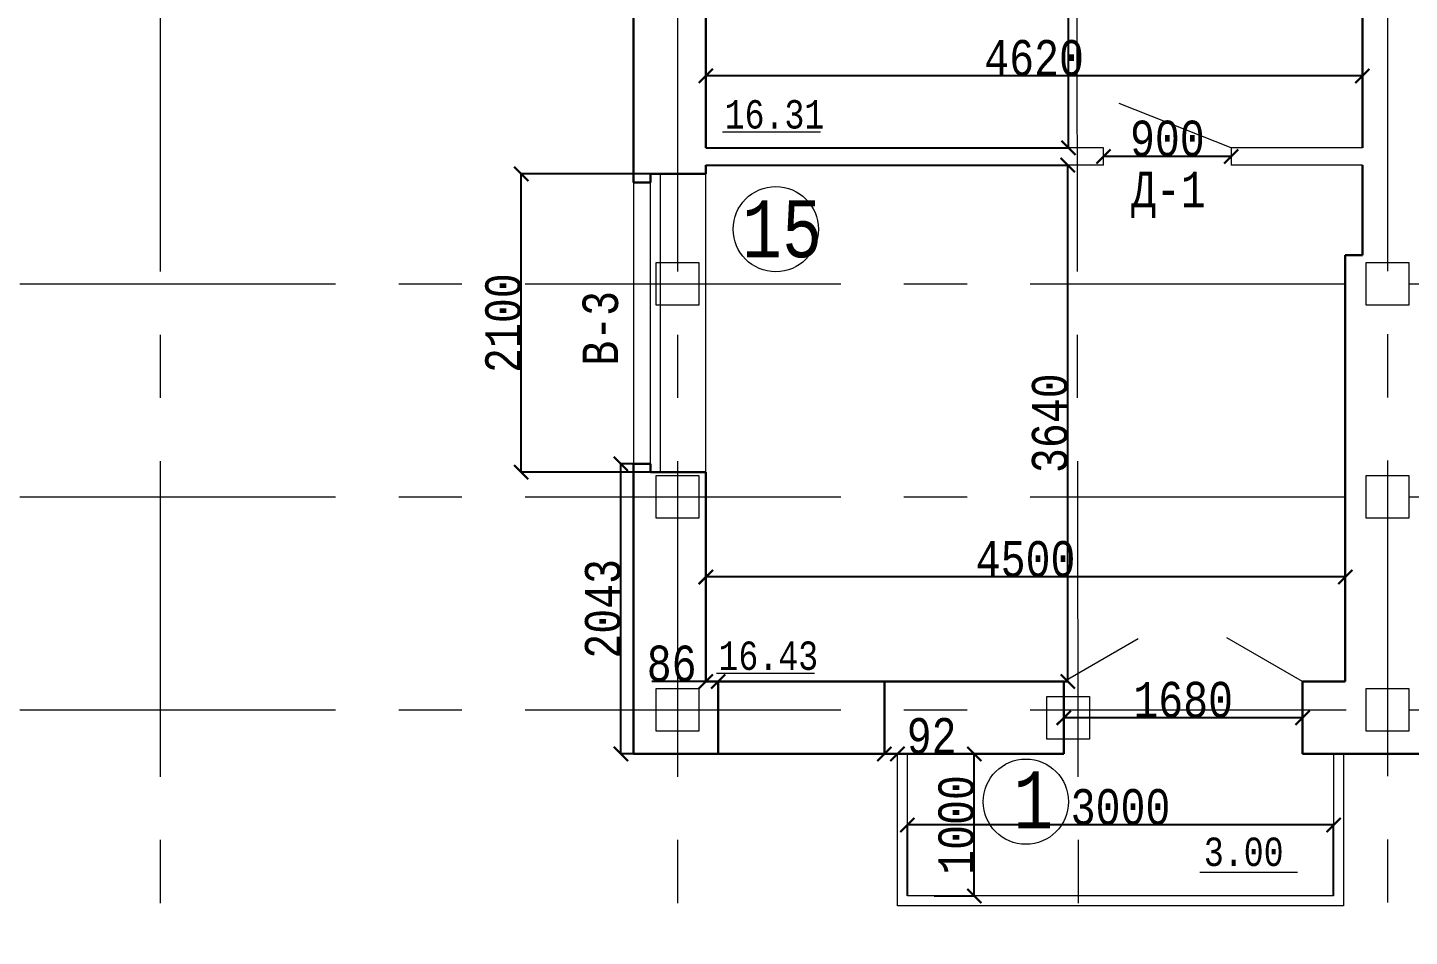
# Model space of a CAD drawing. Header units: millimetres. Extents: x -689206 to 4969298, y -1019800 to 703299.
# Drawn here: x 128656 to 138380, y -742925 to -736528 of the extents above; entities that cross this region are included whole.
import ezdxf

# ---------------------------------------------------------------- set-up
doc = ezdxf.new("R2010")
doc.units = ezdxf.units.MM
doc.linetypes.add('осеваяX2', pattern=[101.6, 63.5, -12.7, 12.7, -12.7])
for name, color, linetype, lineweight in [('б', 231, 'Continuous', 30), ('БАЛКОН', 7, 'Continuous', 20), ('несущие', 7, 'Continuous', 30), ('ОКНА', 250, 'Continuous', 20), ('ПЕРЕГОРОДКИ', 252, 'Continuous', 9), ('РАЗМЕРЫ', 7, 'Continuous', 9), ('стены', 7, 'Continuous', 20)]:
    doc.layers.add(name, color=color, linetype=linetype, lineweight=lineweight)
doc.layers.add('четотам', color=7, linetype='Continuous')
doc.styles.add('Аннотативный', font='isocteur.ttf', dxfattribs={"width": 0.7, "height": 250})
doc.dimstyles.new('Аннотативный', dxfattribs={"dimscale": 0, "dimtxt": 250, "dimasz": 100, "dimexe": 1.25, "dimexo": 0.625, "dimtad": 1, "dimdec": 0, "dimtxsty": 'Аннотативный', "dimblk": 'ARCHTICK', "dimcen": 2.5, "dimadec": 0, "dimazin": 0, "dimtfac": 1, "dimtdec": 0, "dimtmove": 0, "dimatfit": 3, "dimfxl": 1, "dimarcsym": 0})

# ---------------------------------------------------------------- blocks, each defined once
blk = doc.blocks.new('_ArchTick')
at = {"color": 0, "linetype": 'ByBlock', "const_width": 0.15}
blk.add_lwpolyline([(-0.5, -0.5), (0.5, 0.5)], dxfattribs=at)
blk = doc.blocks.new('*D2541')
at = {"layer": 'Defpoints', "color": 0, "lineweight": 5, "transparency": 16777216}
for p in [(133429.1, -733814.9), (135981.1, -733814.9), (133429.1, -737375.4)]:
    blk.add_point(p, dxfattribs=at)
at = {"layer": 'стены', "color": 0, "lineweight": -2, "transparency": 16777216}
for p, q in [((133429.7, -733814.9), (135982.3, -733814.9)), ((135981.1, -737375.4), (135981.1, -733814.9)), ((133429.7, -737375.4), (135982.3, -737375.4))]:
    blk.add_line(p, q, dxfattribs=at)
at = {"layer": 'стены', "color": 0, "lineweight": -2, "transparency": 16777216, "xscale": 100, "yscale": 100, "zscale": 100}
for p, rotation in [((135981.1, -733814.9), 90), ((135981.1, -737375.4), 270)]:
    blk.add_blockref('_ArchTick', p, dxfattribs=dict(at, rotation=rotation))
at = {"layer": 'стены', "color": 0, "lineweight": 5, "transparency": 16777216, "insert": (135855.4, -735595.1), "char_height": 250, "attachment_point": 5, "rotation": 90, "style": 'Аннотативный'}
blk.add_mtext('3560', dxfattribs=at)
blk = doc.blocks.new('*D2542')
at = {"layer": 'Defpoints', "color": 0, "lineweight": 5, "transparency": 16777216}
for p in [(133429.1, -736868.1), (133429.1, -737375.4), (138049.1, -737375.4)]:
    blk.add_point(p, dxfattribs=at)
at = {"layer": 'стены', "color": 0, "lineweight": -2, "transparency": 16777216}
for p, q in [((133429.1, -737374.7), (133429.1, -736866.9)), ((138049.1, -736868.1), (133429.1, -736868.1)), ((138049.1, -737374.7), (138049.1, -736866.9))]:
    blk.add_line(p, q, dxfattribs=at)
at = {"layer": 'стены', "color": 0, "lineweight": -2, "transparency": 16777216, "xscale": 100, "yscale": 100, "zscale": 100, "rotation": 180}
blk.add_blockref('_ArchTick', (133429.1, -736868.1), dxfattribs=at)
at = {"layer": 'стены', "color": 0, "lineweight": -2, "transparency": 16777216, "xscale": 100, "yscale": 100, "zscale": 100}
blk.add_blockref('_ArchTick', (138049.1, -736868.1), dxfattribs=at)
at = {"layer": 'стены', "color": 0, "lineweight": 5, "transparency": 16777216, "insert": (135739.1, -736742.5), "char_height": 250, "attachment_point": 5, "style": 'Аннотативный'}
blk.add_mtext('4620', dxfattribs=at)
blk = doc.blocks.new('*D2543')
at = {"layer": 'Defpoints', "color": 0, "lineweight": 5, "transparency": 16777216}
for p in [(133429.1, -740395.3), (133429.1, -741130.9), (137929.1, -741130.9)]:
    blk.add_point(p, dxfattribs=at)
at = {"layer": 'стены', "color": 0, "lineweight": -2, "transparency": 16777216}
for p, q in [((133429.1, -741130.3), (133429.1, -740394.1)), ((137929.1, -740395.3), (133429.1, -740395.3)), ((137929.1, -741130.3), (137929.1, -740394.1))]:
    blk.add_line(p, q, dxfattribs=at)
at = {"layer": 'стены', "color": 0, "lineweight": -2, "transparency": 16777216, "xscale": 100, "yscale": 100, "zscale": 100, "rotation": 180}
blk.add_blockref('_ArchTick', (133429.1, -740395.3), dxfattribs=at)
at = {"layer": 'стены', "color": 0, "lineweight": -2, "transparency": 16777216, "xscale": 100, "yscale": 100, "zscale": 100}
blk.add_blockref('_ArchTick', (137929.1, -740395.3), dxfattribs=at)
at = {"layer": 'стены', "color": 0, "lineweight": 5, "transparency": 16777216, "insert": (135679.1, -740269.7), "char_height": 250, "attachment_point": 5, "style": 'Аннотативный'}
blk.add_mtext('4500', dxfattribs=at)
blk = doc.blocks.new('*D2557')
at = {"layer": 'Defpoints', "color": 0, "lineweight": 5, "transparency": 16777216}
for p in [(136226.8, -737435.4), (136226.8, -737435.4), (137126.8, -737435.4)]:
    blk.add_point(p, dxfattribs=at)
at = {"layer": 'стены', "color": 0, "lineweight": -2, "transparency": 16777216}
for p, q in [((136226.8, -737434.7), (136226.8, -737434.1)), ((137126.8, -737435.4), (136226.8, -737435.4)), ((137126.8, -737434.7), (137126.8, -737434.1))]:
    blk.add_line(p, q, dxfattribs=at)
at = {"layer": 'стены', "color": 0, "lineweight": -2, "transparency": 16777216, "xscale": 100, "yscale": 100, "zscale": 100, "rotation": 180}
blk.add_blockref('_ArchTick', (136226.8, -737435.4), dxfattribs=at)
at = {"layer": 'стены', "color": 0, "lineweight": -2, "transparency": 16777216, "xscale": 100, "yscale": 100, "zscale": 100}
blk.add_blockref('_ArchTick', (137126.8, -737435.4), dxfattribs=at)
at = {"layer": 'стены', "color": 0, "lineweight": 5, "transparency": 16777216, "insert": (136676.8, -737309.7), "char_height": 250, "attachment_point": 5, "style": 'Аннотативный'}
blk.add_mtext('900', dxfattribs=at)
blk = doc.blocks.new('*D2629')
at = {"layer": 'Defpoints', "color": 0, "linetype": 'ByBlock', "lineweight": 5, "transparency": 16777216}
for p in [(135948.1, -741385.9), (135948.1, -741385.9), (137628.1, -741385.9)]:
    blk.add_point(p, dxfattribs=at)
at = {"layer": 'ПЕРЕГОРОДКИ', "color": 0, "linetype": 'ByBlock', "lineweight": -2, "transparency": 16777216}
for p, q in [((135948.1, -741385.3), (135948.1, -741384.7)), ((137628.1, -741385.9), (135948.1, -741385.9)), ((137628.1, -741385.3), (137628.1, -741384.7))]:
    blk.add_line(p, q, dxfattribs=at)
at = {"layer": 'ПЕРЕГОРОДКИ', "color": 0, "linetype": 'ByBlock', "lineweight": -2, "transparency": 16777216, "xscale": 100, "yscale": 100, "zscale": 100, "rotation": 180}
blk.add_blockref('_ArchTick', (135948.1, -741385.9), dxfattribs=at)
at = {"layer": 'ПЕРЕГОРОДКИ', "color": 0, "linetype": 'ByBlock', "lineweight": -2, "transparency": 16777216, "xscale": 100, "yscale": 100, "zscale": 100}
blk.add_blockref('_ArchTick', (137628.1, -741385.9), dxfattribs=at)
at = {"layer": 'ПЕРЕГОРОДКИ', "color": 0, "linetype": 'ByBlock', "lineweight": 5, "transparency": 16777216, "insert": (136788.1, -741260.3), "char_height": 250, "attachment_point": 5, "style": 'Аннотативный'}
blk.add_mtext('1680', dxfattribs=at)
blk = doc.blocks.new('*D2630')
at = {"layer": 'Defpoints', "color": 0, "linetype": 'ByBlock', "lineweight": 5, "transparency": 16777216}
for p in [(135036.3, -741640.9), (135318.2, -741640.9), (135036.3, -742640.9)]:
    blk.add_point(p, dxfattribs=at)
at = {"layer": 'ПЕРЕГОРОДКИ', "color": 0, "linetype": 'ByBlock', "lineweight": -2, "transparency": 16777216}
for p, q in [((135036.9, -741640.9), (135319.5, -741640.9)), ((135318.2, -742640.9), (135318.2, -741640.9)), ((135036.9, -742640.9), (135319.5, -742640.9))]:
    blk.add_line(p, q, dxfattribs=at)
at = {"layer": 'ПЕРЕГОРОДКИ', "color": 0, "linetype": 'ByBlock', "lineweight": -2, "transparency": 16777216, "xscale": 100, "yscale": 100, "zscale": 100}
for p, rotation in [((135318.2, -741640.9), 90), ((135318.2, -742640.9), 270)]:
    blk.add_blockref('_ArchTick', p, dxfattribs=dict(at, rotation=rotation))
at = {"layer": 'ПЕРЕГОРОДКИ', "color": 0, "linetype": 'ByBlock', "lineweight": 5, "transparency": 16777216, "insert": (135192.6, -742140.9), "char_height": 250, "attachment_point": 5, "rotation": 90, "style": 'Аннотативный'}
blk.add_mtext('1000', dxfattribs=at)
blk = doc.blocks.new('*D2631')
at = {"layer": 'Defpoints', "color": 0, "linetype": 'ByBlock', "lineweight": 5, "transparency": 16777216}
for p in [(134847.2, -742140.9), (134847.2, -742640.9), (137847.2, -742640.9)]:
    blk.add_point(p, dxfattribs=at)
at = {"layer": 'ПЕРЕГОРОДКИ', "color": 0, "linetype": 'ByBlock', "lineweight": -2, "transparency": 16777216}
for p, q in [((134847.2, -742640.3), (134847.2, -742139.7)), ((137847.2, -742140.9), (134847.2, -742140.9)), ((137847.2, -742640.3), (137847.2, -742139.7))]:
    blk.add_line(p, q, dxfattribs=at)
at = {"layer": 'ПЕРЕГОРОДКИ', "color": 0, "linetype": 'ByBlock', "lineweight": -2, "transparency": 16777216, "xscale": 100, "yscale": 100, "zscale": 100, "rotation": 180}
blk.add_blockref('_ArchTick', (134847.2, -742140.9), dxfattribs=at)
at = {"layer": 'ПЕРЕГОРОДКИ', "color": 0, "linetype": 'ByBlock', "lineweight": -2, "transparency": 16777216, "xscale": 100, "yscale": 100, "zscale": 100}
blk.add_blockref('_ArchTick', (137847.2, -742140.9), dxfattribs=at)
at = {"layer": 'ПЕРЕГОРОДКИ', "color": 0, "linetype": 'ByBlock', "lineweight": 5, "transparency": 16777216, "insert": (136347.2, -742015.3), "char_height": 250, "attachment_point": 5, "style": 'Аннотативный'}
blk.add_mtext('3000', dxfattribs=at)
blk = doc.blocks.new('*D2635')
at = {"layer": 'Defpoints', "color": 0, "linetype": 'ByBlock', "lineweight": 5, "transparency": 16777216}
for p in [(132129.3, -737558.4), (133429.1, -737558.4), (133429.1, -739658.4)]:
    blk.add_point(p, dxfattribs=at)
at = {"layer": 'несущие', "color": 0, "linetype": 'ByBlock', "lineweight": -2, "transparency": 16777216}
for p, q in [((133428.5, -737558.4), (132128.1, -737558.4)), ((132129.3, -739658.4), (132129.3, -737558.4)), ((133428.5, -739658.4), (132128.1, -739658.4))]:
    blk.add_line(p, q, dxfattribs=at)
at = {"layer": 'несущие', "color": 0, "linetype": 'ByBlock', "lineweight": -2, "transparency": 16777216, "xscale": 100, "yscale": 100, "zscale": 100}
for p, rotation in [((132129.3, -737558.4), 90), ((132129.3, -739658.4), 270)]:
    blk.add_blockref('_ArchTick', p, dxfattribs=dict(at, rotation=rotation))
at = {"layer": 'несущие', "color": 0, "linetype": 'ByBlock', "lineweight": 5, "transparency": 16777216, "insert": (132003.7, -738608.4), "char_height": 250, "attachment_point": 5, "rotation": 90, "style": 'Аннотативный'}
blk.add_mtext('2100', dxfattribs=at)
blk = doc.blocks.new('*D2636')
at = {"layer": 'Defpoints', "color": 0, "linetype": 'ByBlock', "lineweight": 5, "transparency": 16777216}
for p in [(132831.1, -739598.4), (132919.1, -739598.4), (132919.1, -741640.9)]:
    blk.add_point(p, dxfattribs=at)
at = {"layer": 'несущие', "color": 0, "linetype": 'ByBlock', "lineweight": -2, "transparency": 16777216}
for p, q in [((132918.5, -739598.4), (132829.9, -739598.4)), ((132831.1, -741640.9), (132831.1, -739598.4)), ((132918.5, -741640.9), (132829.9, -741640.9))]:
    blk.add_line(p, q, dxfattribs=at)
at = {"layer": 'несущие', "color": 0, "linetype": 'ByBlock', "lineweight": -2, "transparency": 16777216, "xscale": 100, "yscale": 100, "zscale": 100}
for p, rotation in [((132831.1, -739598.4), 90), ((132831.1, -741640.9), 270)]:
    blk.add_blockref('_ArchTick', p, dxfattribs=dict(at, rotation=rotation))
at = {"layer": 'несущие', "color": 0, "linetype": 'ByBlock', "lineweight": 5, "transparency": 16777216, "insert": (132705.5, -740619.6), "char_height": 250, "attachment_point": 5, "rotation": 90, "style": 'Аннотативный'}
blk.add_mtext('2043', dxfattribs=at)
blk = doc.blocks.new('*D2578')
at = {"layer": 'Defpoints', "color": 0, "linetype": 'ByBlock', "lineweight": 5, "transparency": 16777216}
for p in [(133429.1, -737495.4), (135976.2, -737495.4), (133429.1, -741130.9)]:
    blk.add_point(p, dxfattribs=at)
at = {"layer": 'РАЗМЕРЫ', "color": 0, "linetype": 'ByBlock', "lineweight": -2, "transparency": 16777216}
for p, q in [((133429.7, -737495.4), (135977.4, -737495.4)), ((135976.2, -741130.9), (135976.2, -737495.4)), ((133429.7, -741130.9), (135977.4, -741130.9))]:
    blk.add_line(p, q, dxfattribs=at)
at = {"layer": 'РАЗМЕРЫ', "color": 0, "linetype": 'ByBlock', "lineweight": -2, "transparency": 16777216, "xscale": 100, "yscale": 100, "zscale": 100}
for p, rotation in [((135976.2, -737495.4), 90), ((135976.2, -741130.9), 270)]:
    blk.add_blockref('_ArchTick', p, dxfattribs=dict(at, rotation=rotation))
at = {"layer": 'РАЗМЕРЫ', "color": 0, "linetype": 'ByBlock', "lineweight": 5, "transparency": 16777216, "insert": (135850.6, -739313.1), "char_height": 250, "attachment_point": 5, "rotation": 90, "style": 'Аннотативный'}
blk.add_mtext('3640', dxfattribs=at)
blk = doc.blocks.new('*D2705')
at = {"layer": 'Defpoints', "color": 0, "lineweight": 5, "ltscale": 35, "transparency": 16777216}
for p in [(133429.1, -741130.9), (133429.1, -741130.9), (133515.2, -741130.9)]:
    blk.add_point(p, dxfattribs=at)
at = {"layer": 'РАЗМЕРЫ', "color": 0, "lineweight": -2, "ltscale": 35, "transparency": 16777216}
for p, q in [((133429.1, -741130.9), (133047.8, -741130.9)), ((133429.1, -741130.3), (133429.1, -741129.7)), ((133515.2, -741130.9), (133429.1, -741130.9)), ((133515.2, -741130.3), (133515.2, -741129.7))]:
    blk.add_line(p, q, dxfattribs=at)
at = {"layer": 'РАЗМЕРЫ', "color": 0, "lineweight": -2, "ltscale": 35, "transparency": 16777216, "xscale": 100, "yscale": 100, "zscale": 100, "rotation": 180}
blk.add_blockref('_ArchTick', (133429.1, -741130.9), dxfattribs=at)
at = {"layer": 'РАЗМЕРЫ', "color": 0, "lineweight": -2, "ltscale": 35, "transparency": 16777216, "xscale": 100, "yscale": 100, "zscale": 100}
blk.add_blockref('_ArchTick', (133515.2, -741130.9), dxfattribs=at)
at = {"layer": 'РАЗМЕРЫ', "color": 0, "lineweight": 30, "ltscale": 35, "transparency": 16777216, "insert": (133188.5, -741005.3), "char_height": 250, "attachment_point": 5, "style": 'Аннотативный'}
blk.add_mtext('86', dxfattribs=at)
blk = doc.blocks.new('*D2706')
at = {"layer": 'Defpoints', "color": 0, "lineweight": 5, "ltscale": 35, "transparency": 16777216}
for p in [(134685.2, -741640.9), (134777.2, -741640.9), (134777.2, -741640.9)]:
    blk.add_point(p, dxfattribs=at)
at = {"layer": 'РАЗМЕРЫ', "color": 0, "lineweight": -2, "ltscale": 35, "transparency": 16777216}
for p, q in [((134777.2, -741640.3), (134777.2, -741639.7)), ((134685.2, -741640.9), (134777.2, -741640.9)), ((134685.2, -741641.6), (134685.2, -741642.2)), ((134777.2, -741640.9), (135158.4, -741640.9))]:
    blk.add_line(p, q, dxfattribs=at)
at = {"layer": 'РАЗМЕРЫ', "color": 0, "lineweight": -2, "ltscale": 35, "transparency": 16777216, "xscale": 100, "yscale": 100, "zscale": 100, "rotation": 180}
blk.add_blockref('_ArchTick', (134685.2, -741640.9), dxfattribs=at)
at = {"layer": 'РАЗМЕРЫ', "color": 0, "lineweight": -2, "ltscale": 35, "transparency": 16777216, "xscale": 100, "yscale": 100, "zscale": 100}
blk.add_blockref('_ArchTick', (134777.2, -741640.9), dxfattribs=at)
at = {"layer": 'РАЗМЕРЫ', "color": 0, "lineweight": 30, "ltscale": 35, "transparency": 16777216, "insert": (135017.8, -741515.3), "char_height": 250, "attachment_point": 5, "style": 'Аннотативный'}
blk.add_mtext('92', dxfattribs=at)

msp = doc.modelspace()

# ---------------------------------------------------------------- linework, layer by layer
at = {"layer": 'б', "color": 18, "linetype": 'ByBlock', "lineweight": 9, "true_color": 0x000000}
msp.add_line((137917.2, -742710.9), (134777.2, -742710.9), dxfattribs=at)
at = {"layer": 'БАЛКОН', "lineweight": 9}
for p, q in [((134777.2, -742710.9), (134777.2, -741640.9)), ((134847.2, -742640.9), (134847.2, -741640.9)), ((137847.2, -741640.9), (137847.2, -742640.9)), ((137917.2, -741640.9), (137917.2, -742710.9)), ((137847.2, -742640.9), (134847.2, -742640.9))]:
    msp.add_line(p, q, dxfattribs=at)
at = {"layer": 'несущие', "color": 0}
msp.add_line((133429.1, -736422.8), (133429.1, -737375.4), dxfattribs=at)
at = {"layer": 'несущие', "color": 18, "linetype": 'ByBlock', "lineweight": 30, "true_color": 0x000000}
for p, q in [((132919.1, -737618.4), (132919.1, -737432.1)), ((133039.1, -737618.4), (132919.1, -737618.4)), ((133039.1, -737558.4), (133429.1, -737558.4)), ((133039.1, -737558.4), (133039.1, -737618.4)), ((133039.1, -739598.4), (132919.1, -739598.4)), ((133039.1, -739658.4), (133039.1, -739598.4)), ((133429.1, -739658.4), (133039.1, -739658.4)), ((133515.2, -741640.9), (133515.2, -741130.9)), ((134685.2, -741130.9), (134685.2, -741640.9))]:
    msp.add_line(p, q, dxfattribs=at)
at = {"layer": 'несущие', "linetype": 'ByBlock', "lineweight": 9}
for p, q in [((133039.1, -739598.4), (133039.1, -737618.4)), ((133109.1, -739658.4), (133109.1, -737558.4)), ((133429.1, -739658.4), (133429.1, -737558.4))]:
    msp.add_line(p, q, dxfattribs=at)
at = {"layer": 'несущие', "color": 18, "linetype": 'ByBlock', "lineweight": 13, "true_color": 0x000000}
for p, q in [((133039.1, -739658.4), (133109.1, -739658.4)), ((133515.2, -741130.9), (134685.2, -741130.9))]:
    msp.add_line(p, q, dxfattribs=at)
at = {"layer": 'ОКНА', "color": 0}
msp.add_line((133429.1, -740683.4), (133429.1, -740883.4), dxfattribs=at)
at = {"layer": 'ПЕРЕГОРОДКИ', "color": 18, "linetype": 'ByBlock', "lineweight": 13, "true_color": 0x000000}
for p, q in [((135948.1, -741130.9), (136470.9, -740829.1)), ((137628.1, -741130.9), (137094.4, -740822.8))]:
    msp.add_line(p, q, dxfattribs=at)
at = {"layer": 'ПЕРЕГОРОДКИ', "color": 18, "linetype": 'ByBlock', "lineweight": 30, "true_color": 0x000000}
for p, q in [((135948.1, -741130.9), (135948.1, -741640.9)), ((137929.1, -741130.9), (137628.1, -741130.9)), ((137628.1, -741130.9), (137628.1, -741640.9)), ((138447.2, -741640.9), (137917.2, -741640.9))]:
    msp.add_line(p, q, dxfattribs=at)
at = {"layer": 'РАЗМЕРЫ', "linetype": 'осеваяX2', "lineweight": 5, "ltscale": 35}
for p, q in [((129589.7, -700463.5), (129589.7, -750301.3)), ((135981.2, -700463.5), (136061.2, -750301.3)), ((138225.2, -700459.9), (138225.2, -750301.3))]:
    msp.add_line(p, q, dxfattribs=at)
at = {"layer": 'РАЗМЕРЫ', "lineweight": 5}
for p, q in [((133547.1, -737262.5), (134236.4, -737262.5)), ((133503.6, -741073.3), (134192.8, -741073.3))]:
    msp.add_line(p, q, dxfattribs=at)
at = {"layer": 'РАЗМЕРЫ', "linetype": 'ByBlock', "lineweight": 30}
for p, q in [((138049.1, -738130.9), (137929.1, -738130.9)), ((137929.1, -738130.9), (137929.1, -738640.9))]:
    msp.add_line(p, q, dxfattribs=at)
at = {"layer": 'РАЗМЕРЫ'}
msp.add_line((136904.4, -742472.5), (137593.7, -742472.5), dxfattribs=at)
at = {"layer": 'стены', "linetype": 'осеваяX2', "lineweight": 5, "ltscale": 35}
for p, q in [((133229.1, -700463.5), (133229.1, -750301.3)), ((114376.4, -738330.9), (181429.1, -738330.9)), ((114376.4, -739830.9), (181429.1, -739830.9)), ((114376.4, -741330.9), (181429.1, -741330.9))]:
    msp.add_line(p, q, dxfattribs=at)
at = {"layer": 'стены', "lineweight": 30}
for p, q in [((138049.1, -734080.9), (138049.1, -737375.4)), ((132919.1, -736362.8), (132919.1, -737618.4)), ((133429.1, -737495.4), (133429.1, -737558.4)), ((138049.1, -737495.4), (138049.1, -738130.9)), ((137929.1, -738130.9), (137929.1, -741130.9)), ((132919.1, -739598.4), (132919.1, -741640.9)), ((133429.1, -739658.4), (133429.1, -741130.9)), ((135948.1, -741130.9), (133429.1, -741130.9)), ((137929.1, -741130.9), (137628.1, -741130.9)), ((135948.1, -741640.9), (132919.1, -741640.9)), ((138447.2, -741640.9), (137628.1, -741640.9))]:
    msp.add_line(p, q, dxfattribs=at)
at = {"layer": 'стены'}
for p, q in [((137126.8, -737375.4), (136337.2, -737062.8)), ((132919.1, -739598.4), (132919.1, -740268.9))]:
    msp.add_line(p, q, dxfattribs=at)
at = {"layer": 'стены', "lineweight": 13}
for p, q in [((136226.8, -737375.4), (133429.1, -737375.4)), ((136226.8, -737495.4), (136226.8, -737375.4)), ((138049.1, -737375.4), (137126.8, -737375.4)), ((137126.8, -737375.4), (137126.8, -737495.4)), ((136226.8, -737495.4), (133429.1, -737495.4)), ((138049.1, -737495.4), (137126.8, -737495.4))]:
    msp.add_line(p, q, dxfattribs=at)
at = {"layer": 'стены', "lineweight": 9}
msp.add_line((132919.1, -737618.4), (132919.1, -739598.4), dxfattribs=at)
at = {"layer": 'стены'}
for points in [[(133079.1, -738180.9), (133379.1, -738180.9), (133379.1, -738480.9), (133079.1, -738480.9)], [(138075.2, -738180.9), (138375.2, -738180.9), (138375.2, -738480.9), (138075.2, -738480.9)], [(133079.1, -739680.9), (133379.1, -739680.9), (133379.1, -739980.9), (133079.1, -739980.9)], [(138075.2, -739680.9), (138375.2, -739680.9), (138375.2, -739980.9), (138075.2, -739980.9)], [(133079.1, -741180.9), (133379.1, -741180.9), (133379.1, -741480.9), (133079.1, -741480.9)], [(135829.1, -741235.9), (136129.1, -741235.9), (136129.1, -741535.9), (135829.1, -741535.9)], [(138075.2, -741180.9), (138375.2, -741180.9), (138375.2, -741480.9), (138075.2, -741480.9)]]:
    msp.add_lwpolyline(points, close=True, dxfattribs=at)
at = {"layer": 'четотам', "lineweight": 13}
for centre in [(133921.1, -737947), (135681.1, -741977)]:
    msp.add_circle(centre, 300, dxfattribs=at)

# ---------------------------------------------------------------- texts
at = {"layer": 'РАЗМЕРЫ', "lineweight": 5, "char_height": 200, "width": 656.117, "attachment_point": 1, "style": 'Аннотативный'}
for s, insert in [('16.31', (133561.2, -737038.5)), ('16.43', (133517.7, -740849.3))]:
    msp.add_mtext(s, dxfattribs=dict(at, insert=insert))
at = {"layer": 'РАЗМЕРЫ', "lineweight": 20, "ltscale": 150, "insert": (136421.6, -737542.4), "char_height": 250, "width": 922.913, "attachment_point": 1, "style": 'Аннотативный'}
msp.add_mtext('Д-1', dxfattribs=at)
at = {"layer": 'РАЗМЕРЫ', "lineweight": 13, "ltscale": 150, "char_height": 401.1, "width": 1460, "attachment_point": 1, "style": 'Аннотативный'}
for s, insert in [('15', (133683.8, -737743.9)), ('1', (135593.1, -741763.2))]:
    msp.add_mtext(s, dxfattribs=dict(at, insert=insert))
at = {"layer": 'РАЗМЕРЫ', "lineweight": 20, "ltscale": 150, "insert": (132561.1, -738908), "char_height": 250, "width": 922.913, "attachment_point": 1, "rotation": 90, "style": 'Аннотативный'}
msp.add_mtext('В-3', dxfattribs=at)
at = {"layer": 'РАЗМЕРЫ', "insert": (136933.7, -742229.7), "char_height": 200, "width": 656.117, "attachment_point": 1, "style": 'Аннотативный'}
msp.add_mtext('3.00', dxfattribs=at)

# ---------------------------------------------------------------- dimensions: what is measured, and where the dimension line sits
at = {"layer": 'несущие', "color": 18, "linetype": 'ByBlock', "lineweight": 5, "true_color": 0x000000}
for base, p1, p2, picture, middle in [((132129.3, -737558.4), (133429.1, -739658.4), (133429.1, -737558.4), '*D2635', (132003.7, -738608.4)), ((132831.1421, -739598.3582), (132919.0777, -741640.9274), (132919.0777, -739598.3582), '*D2636', (132705.5171, -740619.6428))]:
    dim = msp.add_linear_dim(base=base, p1=p1, p2=p2, angle=90, dimstyle='Аннотативный', dxfattribs=at)
    dim.commit()
    dim.dimension.update_dxf_attribs({"geometry": picture, "text_midpoint": middle})
at = {"layer": 'ПЕРЕГОРОДКИ', "color": 18, "linetype": 'ByBlock', "lineweight": 5, "true_color": 0x000000}
for base, p1, p2, picture, middle in [((135948.1, -741385.9), (137628.1, -741385.9), (135948.1, -741385.9), '*D2629', (136788.1, -741260.3)), ((134847.2, -742140.9), (137847.2, -742640.9), (134847.2, -742640.9), '*D2631', (136347.2, -742015.3))]:
    dim = msp.add_linear_dim(base=base, p1=p1, p2=p2, dimstyle='Аннотативный', dxfattribs=at)
    dim.commit()
    dim.dimension.update_dxf_attribs({"geometry": picture, "text_midpoint": middle})
dim = msp.add_linear_dim(base=(135318.2, -741640.9), p1=(135036.3, -742640.9), p2=(135036.3, -741640.9), angle=90, dimstyle='Аннотативный', dxfattribs=at)
dim.commit()
dim.dimension.update_dxf_attribs({"geometry": '*D2630', "text_midpoint": (135192.6, -742140.9)})
at = {"layer": 'РАЗМЕРЫ', "linetype": 'ByBlock', "lineweight": 5}
dim = msp.add_linear_dim(base=(135976.2, -737495.4), p1=(133429.1, -741130.9), p2=(133429.1, -737495.4), angle=90, text='3640', dimstyle='Аннотативный', dxfattribs=at)
dim.commit()
dim.dimension.update_dxf_attribs({"geometry": '*D2578', "text_midpoint": (135976.2, -739313.1), "dimtype": 160})
at = {"layer": 'РАЗМЕРЫ', "lineweight": 30, "ltscale": 35}
for base, p1, p2, picture, middle in [((133429.1, -741130.9), (133515.2, -741130.9), (133429.1, -741130.9), '*D2705', (133188.5, -741005.3)), ((134777.2, -741640.9), (134685.2, -741640.9), (134777.2, -741640.9), '*D2706', (135017.8, -741515.3))]:
    dim = msp.add_linear_dim(base=base, p1=p1, p2=p2, dimstyle='Аннотативный', dxfattribs=at)
    dim.commit()
    dim.dimension.update_dxf_attribs({"geometry": picture, "text_midpoint": middle})
at = {"layer": 'стены', "lineweight": 5}
for p1, p2, distance, picture, middle in [((133429.0777, -737375.3735), (133429.0777, -733814.8927), -2551.9825, '*D2541', (135855.4352, -735595.1331)), ((138049.1, -737375.4), (133429.1, -737375.4), -507.2, '*D2542', (135739.1, -736742.5)), ((137126.8, -737435.4), (136226.8, -737435.4), 0, '*D2557', (136676.8, -737309.7)), ((137929.1, -741130.9), (133429.1, -741130.9), -735.6, '*D2543', (135679.1, -740269.7))]:
    dim = msp.add_aligned_dim(p1=p1, p2=p2, distance=distance, dimstyle='Аннотативный', dxfattribs=at)
    dim.commit()
    dim.dimension.update_dxf_attribs({"geometry": picture, "text_midpoint": middle})

doc.saveas('drawing.dxf')
